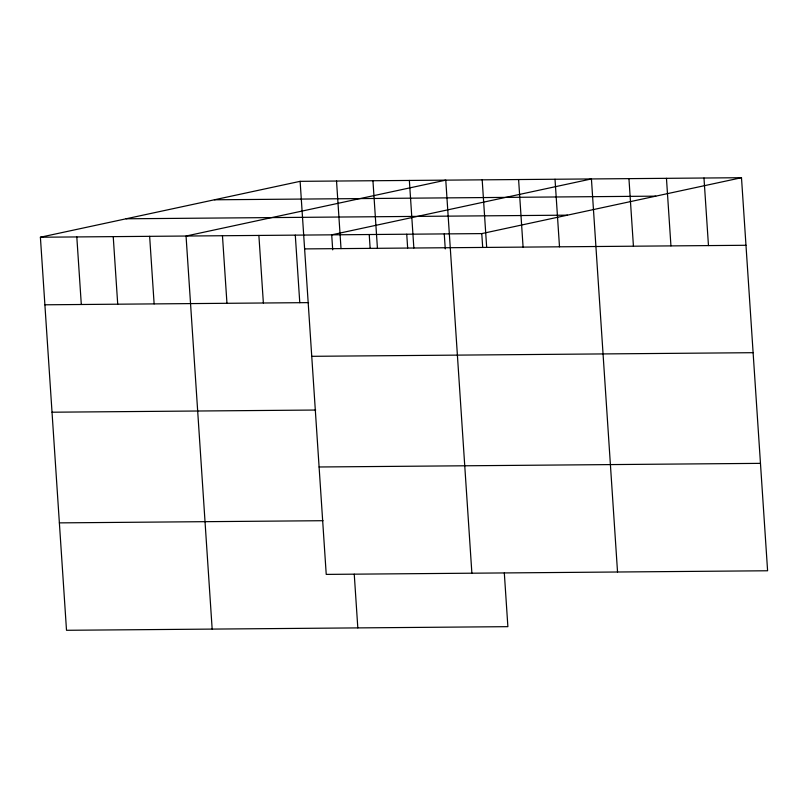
<?xml version="1.0" encoding="UTF-8"?>
<svg xmlns="http://www.w3.org/2000/svg" width="808" height="808" viewBox="0 0 808 808"><rect width="100%" height="100%" fill="white"/><g stroke="black" fill="none" stroke-linecap="round" stroke-linejoin="round"><path stroke-width="1.21" d="M504.313 572.953L507.879 626.665L66.508 630.29L40.4 237.229L300.121 181.335L741.491 177.709L767.6 570.771L326.23 574.397L300.121 181.335M40.4 237.229L481.77 233.603L741.491 177.709M214.413 199.788L655.783 196.152M126.109 218.786L567.479 215.16M304.606 248.904L745.976 245.279M44.884 304.798L308.575 302.626M311.736 356.318L753.117 352.692M52.025 412.211L315.706 410.04M319.089 466.984L760.469 463.358M59.368 522.877L323.059 520.705M703.98 178.023L708.465 245.582M666.459 178.326L670.943 245.895M628.947 178.639L633.432 246.198M617.534 572.003L591.426 178.942L331.704 234.835L332.704 249.854M555.015 179.245L559.5 246.814M518.595 179.548L523.089 247.107M482.184 179.841L486.679 247.41M481.77 233.603L482.689 247.369M471.882 573.195L445.774 180.144L186.052 236.037L212.161 629.089M444.259 233.916L445.259 248.925M409.363 180.436L413.848 248.006M406.737 234.219L407.656 247.985M372.942 180.739L377.437 248.309M369.226 234.532L370.135 248.288M336.532 181.042L341.016 248.601M354.247 574.185L357.813 627.897M295.294 235.138L299.778 302.697M258.883 235.431L263.368 303M222.463 235.734L226.957 303.303M149.642 236.33L154.126 303.899M113.231 236.633L117.715 304.192M76.811 236.936L81.305 304.495"/></g></svg>
